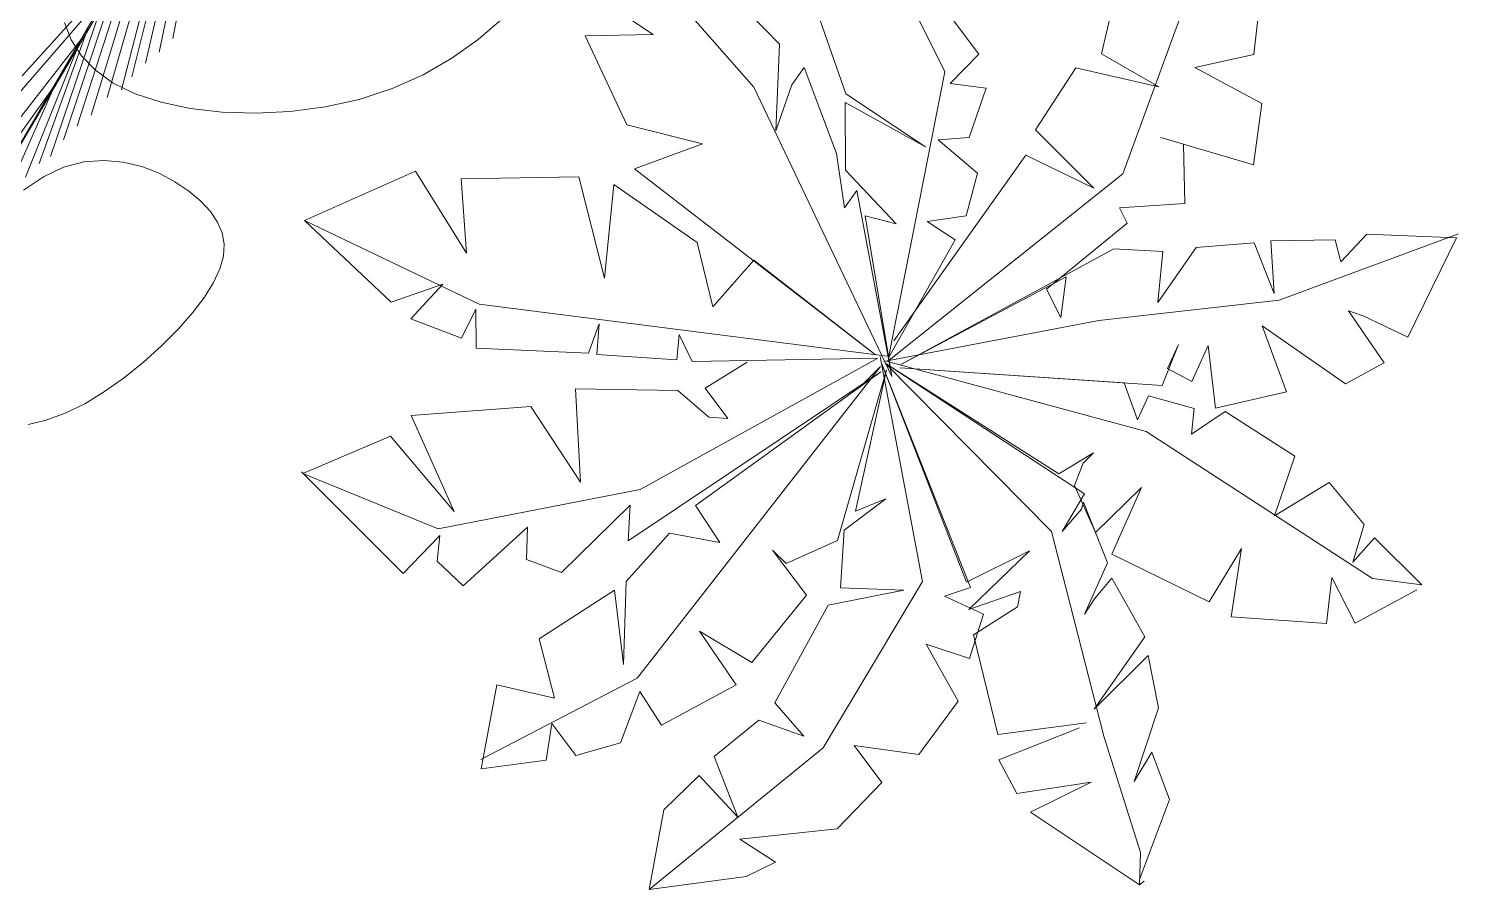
# Model space of a CAD drawing. Header units: metres. Extents: x 2 to 659295185, y -28 to 1124222152.
# Drawn here: x 658246.8124 to 658247.2873, y 1124123.682 to 1124123.9677 of the extents above; entities that cross this region are included whole.
import ezdxf

# ---------------------------------------------------------------- set-up
doc = ezdxf.new("R2010")
doc.units = ezdxf.units.M
doc.header["$MEASUREMENT"] = 0
doc.linetypes.add('0', pattern=[0])
doc.layers.get('0').update_dxf_attribs({"linetype": 'CONTINUOUS'})
doc.layers.add('DPIC_Poligonal P4', color=242, linetype='CONTINUOUS', lineweight=50)

# ---------------------------------------------------------------- blocks, each defined once
blk = doc.blocks.new('JUNIPER1')
at = {"color": 104, "linetype": 'Continuous', "lineweight": 0}
for p, q in [((-0.0077, -0.5417), (0.1189, -0.782)), ((-0.0052, -0.5685), (0.1165, -0.8063)), ((-0.0031, -0.5894), (0.1113, -0.8279)), ((-0.0005, -0.6132), (0.1088, -0.8522)), ((0.0017, -0.6339), (0.1086, -0.8732)), ((0.0047, -0.6609), (0.1005, -0.8921)), ((0.009, -0.6965), (0.0987, -0.9223)), ((0.0126, -0.7266), (-0.0004, -0.9381)), ((0.0133, -0.7321), (0.0935, -0.9439)), ((0.0175, -0.765), (0.01, -0.9641)), ((0.0182, -0.7705), (0.091, -0.9682)), ((0.0229, -0.8065), (0.0914, -0.9952)), ((0.0273, -0.8393), (0.0855, -1.0109)), ((0.0293, -0.8539), (0.0313, -1.0222)), ((0.0301, -0.8598), (0.0831, -1.0352)), ((0.038, -0.9162), (0.0798, -1.0746)), ((0.0397, -0.928), (0.0477, -1.0808))]:
    blk.add_line(p, q, dxfattribs=at)
at = {"color": 100, "linetype": 'Continuous', "lineweight": 0}
for points in [[(0.0715, -1.1438), (-0.0263, -0.4843), (-0.0283, -0.0046)], [(0.0715, -1.1438), (-0.0145, -0.5396), (-0.0194, -0.2779), (-0.0201, -0.0019)]]:
    blk.add_lwpolyline(points, dxfattribs=at)
blk = doc.blocks.new('PIEDRA5')
at = {"color": 42, "linetype": '0', "lineweight": 0}
for points in [[(0.6031, 0.2469), (0.5958, 0.2081), (0.5848, 0.1689), (0.5696, 0.1298), (0.55, 0.0917), (0.5259, 0.055), (0.498, 0.0204), (0.4672, -0.0116), (0.4344, -0.0406), (0.4003, -0.0661), (0.366, -0.0876), (0.3323, -0.1046), (0.3, -0.1167), (0.2699, -0.1234), (0.2423, -0.1249), (0.217, -0.1217), (0.1943, -0.1141), (0.1741, -0.1023)], [(0.266, -0.2999), (0.2751, -0.2712), (0.2875, -0.2458), (0.3032, -0.2245), (0.3217, -0.2072), (0.3422, -0.1935), (0.3641, -0.1833), (0.3865, -0.1763), (0.4088, -0.172), (0.4302, -0.1703), (0.45, -0.1708), (0.4676, -0.1734), (0.4829, -0.1781), (0.4959, -0.1852), (0.5068, -0.1948), (0.5155, -0.2071), (0.5221, -0.2224), (0.5266, -0.2408), (0.5292, -0.2625), (0.5298, -0.2875), (0.5285, -0.3152), (0.5253, -0.3447), (0.5203, -0.375), (0.5136, -0.4053), (0.5051, -0.4348), (0.495, -0.4625), (0.4833, -0.4875), (0.4701, -0.5092), (0.4558, -0.5277)]]:
    blk.add_lwpolyline(points, dxfattribs=at)

msp = doc.modelspace()

# ---------------------------------------------------------------- linework, layer by layer
at = {"layer": 'DPIC_Poligonal P4', "color": 3, "lineweight": 0}
for p, q in [((658246.98742, 1124124.02318), (658247.05329, 1124123.94829)), ((658247.0858, 1124124.01532), (658247.11675, 1124123.95333)), ((658247.01978, 1124123.96573), (658246.99052, 1124123.98549)), ((658247.06182, 1124123.96252), (658247.03584, 1124123.9891)), ((658247.17445, 1124123.98363), (658247.1687, 1124123.95931)), ((658247.17583, 1124123.91944), (658247.19864, 1124123.9818)), ((658247.21932, 1124123.95907), (658247.22165, 1124123.97995)), ((658247.08383, 1124123.946), (658247.07445, 1124123.97288)), ((658247.12798, 1124123.95916), (658247.11754, 1124123.97306)), ((658246.99725, 1124123.96533), (658247.01978, 1124123.96573)), ((658247.01109, 1124123.93572), (658246.99725, 1124123.96533)), ((658247.06059, 1124123.93377), (658247.06182, 1124123.96252)), ((658247.11849, 1124123.94942), (658247.12798, 1124123.95916)), ((658247.1687, 1124123.95931), (658247.18772, 1124123.94838)), ((658247.19972, 1124123.95478), (658247.21932, 1124123.95907)), ((658247.07003, 1124123.95477), (658247.06591, 1124123.94907)), ((658247.08067, 1124123.92623), (658247.07003, 1124123.95477)), ((658247.11675, 1124123.95333), (658247.09801, 1124123.85838)), ((658247.16019, 1124123.95466), (658247.14677, 1124123.93414)), ((658247.18772, 1124123.94838), (658247.16019, 1124123.95466)), ((658247.22195, 1124123.94278), (658247.19972, 1124123.95478)), ((658247.05329, 1124123.94829), (658247.09905, 1124123.8522)), ((658247.06591, 1124123.94907), (658247.06059, 1124123.93377)), ((658247.13041, 1124123.94794), (658247.11849, 1124123.94942)), ((658247.12474, 1124123.93151), (658247.13041, 1124123.94794)), ((658247.08366, 1124123.92065), (658247.08355, 1124123.94318)), ((658247.08355, 1124123.94318), (658247.11023, 1124123.92844)), ((658247.11023, 1124123.92844), (658247.08383, 1124123.946)), ((658247.2192, 1124123.92245), (658247.22195, 1124123.94278)), ((658247.03625, 1124123.9294), (658247.01109, 1124123.93572)), ((658247.14677, 1124123.93414), (658247.16613, 1124123.91477)), ((658247.01365, 1124123.92112), (658247.03625, 1124123.9294)), ((658247.11449, 1124123.93076), (658247.12474, 1124123.93151)), ((658247.12758, 1124123.91973), (658247.11449, 1124123.93076)), ((658247.1884, 1124123.93149), (658247.2192, 1124123.92245)), ((658247.19599, 1124123.92937), (658247.1884, 1124123.93149)), ((658247.19639, 1124123.90966), (658247.19599, 1124123.92937)), ((658247.08336, 1124123.90825), (658247.08067, 1124123.92623)), ((658247.14356, 1124123.92564), (658247.09976, 1124123.86404)), ((658247.16613, 1124123.91477), (658247.14356, 1124123.92564)), ((658246.90403, 1124123.904), (658246.94093, 1124123.92042)), ((658246.94093, 1124123.92042), (658246.95784, 1124123.89311)), ((658246.95606, 1124123.91786), (658246.99517, 1124123.91854)), ((658246.99517, 1124123.91854), (658247.00364, 1124123.8849)), ((658247.09362, 1124123.85943), (658247.01365, 1124123.92112)), ((658247.10058, 1124123.90292), (658247.08366, 1124123.92065)), ((658247.09766, 1124123.85724), (658247.17583, 1124123.91944)), ((658247.1238, 1124123.90558), (658247.12758, 1124123.91973)), ((658246.95784, 1124123.89311), (658246.95606, 1124123.91786)), ((658247.00364, 1124123.8849), (658247.00674, 1124123.91593)), ((658247.00674, 1124123.91593), (658247.0344, 1124123.8967)), ((658247.08748, 1124123.91396), (658247.08336, 1124123.90825)), ((658247.09905, 1124123.8522), (658247.08748, 1124123.91396)), ((658247.1747, 1124123.90816), (658247.19639, 1124123.90966)), ((658247.09905, 1124123.8522), (658247.09019, 1124123.90556)), ((658247.09019, 1124123.90556), (658247.10058, 1124123.90292)), ((658247.11083, 1124123.90366), (658247.1238, 1124123.90558)), ((658247.17728, 1124123.90313), (658247.1747, 1124123.90816)), ((658246.90403, 1124123.904), (658246.93279, 1124123.8769)), ((658246.96207, 1124123.87628), (658246.90403, 1124123.904)), ((658247.12016, 1124123.89763), (658247.11083, 1124123.90366)), ((658247.15047, 1124123.88126), (658247.17728, 1124123.90313)), ((658247.22772, 1124123.87754), (658247.28726, 1124123.89953)), ((658247.2569, 1124123.89945), (658247.24817, 1124123.89028)), ((658247.2866, 1124123.89828), (658247.2569, 1124123.89945)), ((658247.0344, 1124123.8967), (658247.0396, 1124123.87538)), ((658247.09801, 1124123.85838), (658247.12016, 1124123.89763)), ((658247.17287, 1124123.8946), (658247.10205, 1124123.85619)), ((658247.18912, 1124123.89376), (658247.17287, 1124123.8946)), ((658247.20014, 1124123.89508), (658247.18742, 1124123.87683)), ((658247.21945, 1124123.89654), (658247.20014, 1124123.89508)), ((658247.22605, 1124123.87976), (658247.21945, 1124123.89654)), ((658247.2463, 1124123.89757), (658247.22496, 1124123.8972)), ((658247.22496, 1124123.8972), (658247.22605, 1124123.87976)), ((658247.24817, 1124123.89028), (658247.2463, 1124123.89757)), ((658247.27052, 1124123.86533), (658247.2866, 1124123.89828)), ((658247.0396, 1124123.87538), (658247.05322, 1124123.89083)), ((658247.05322, 1124123.89083), (658247.09362, 1124123.85943)), ((658247.18742, 1124123.87683), (658247.18912, 1124123.89376)), ((658247.10205, 1124123.85619), (658247.15703, 1124123.88532)), ((658247.15703, 1124123.88532), (658247.1552, 1124123.87177)), ((658246.93279, 1124123.8769), (658246.94995, 1124123.88283)), ((658246.94995, 1124123.88283), (658246.93934, 1124123.87138)), ((658247.1552, 1124123.87177), (658247.15047, 1124123.88126)), ((658247.09759, 1124123.85893), (658246.96207, 1124123.87628)), ((658247.16789, 1124123.87086), (658247.22772, 1124123.87754)), ((658246.93934, 1124123.87138), (658246.9562, 1124123.86492)), ((658246.9562, 1124123.86492), (658246.96095, 1124123.87458)), ((658246.96095, 1124123.87458), (658246.96108, 1124123.86162)), ((658247.09648, 1124123.85722), (658247.16789, 1124123.87086)), ((658247.2508, 1124123.874), (658247.25561, 1124123.87239)), ((658247.26256, 1124123.85674), (658247.2508, 1124123.874)), ((658247.25561, 1124123.87239), (658247.27052, 1124123.86533)), ((658246.99831, 1124123.86002), (658247.00188, 1124123.86966)), ((658247.00188, 1124123.86966), (658247.0011, 1124123.8595)), ((658247.02766, 1124123.85771), (658247.02851, 1124123.86618)), ((658247.02851, 1124123.86618), (658247.03282, 1124123.85724)), ((658247.22214, 1124123.86899), (658247.24979, 1124123.84976)), ((658247.23013, 1124123.84716), (658247.22214, 1124123.86899)), ((658246.96108, 1124123.86162), (658246.99831, 1124123.86002)), ((658247.18892, 1124123.84926), (658247.19431, 1124123.86287)), ((658247.19431, 1124123.86287), (658247.19067, 1124123.85492)), ((658247.19876, 1124123.85056), (658247.20421, 1124123.86248)), ((658247.20421, 1124123.86248), (658247.20662, 1124123.84168)), ((658247.0011, 1124123.8595), (658247.02766, 1124123.85771)), ((658247.09446, 1124123.85831), (658247.01554, 1124123.81469)), ((658247.03282, 1124123.85724), (658247.09446, 1124123.85831)), ((658247.03713, 1124123.8483), (658247.05102, 1124123.85699)), ((658247.09522, 1124123.85889), (658247.10929, 1124123.78422)), ((658247.12518, 1124123.78224), (658247.09571, 1124123.85665)), ((658247.09571, 1124123.85665), (658247.12393, 1124123.78391)), ((658247.16308, 1124123.81332), (658247.09689, 1124123.85667)), ((658247.09689, 1124123.85667), (658247.15212, 1124123.80074)), ((658247.09689, 1124123.85667), (658247.15451, 1124123.81993)), ((658247.09766, 1124123.85724), (658247.1836, 1124123.83396)), ((658247.24979, 1124123.84976), (658247.26256, 1124123.85674)), ((658247.09543, 1124123.85382), (658247.01148, 1124123.79772)), ((658247.09536, 1124123.85551), (658247.01449, 1124123.75215)), ((658247.03394, 1124123.80938), (658247.09543, 1124123.85382)), ((658247.09738, 1124123.85442), (658247.08106, 1124123.79781)), ((658247.087, 1124123.80749), (658247.09738, 1124123.85442)), ((658247.08852, 1124123.84863), (658247.09536, 1124123.85551)), ((658247.1017, 1124123.85506), (658247.18892, 1124123.84926)), ((658247.17623, 1124123.85016), (658247.1017, 1124123.85506)), ((658247.19067, 1124123.85492), (658247.19876, 1124123.85056)), ((658246.99568, 1124123.81716), (658246.99404, 1124123.84811)), ((658246.99404, 1124123.84811), (658247.02807, 1124123.84758)), ((658247.02807, 1124123.84758), (658247.0383, 1124123.83875)), ((658247.04465, 1124123.83829), (658247.03713, 1124123.8483)), ((658247.18068, 1124123.83785), (658247.17623, 1124123.85016)), ((658247.20662, 1124123.84168), (658247.23013, 1124123.84716)), ((658247.18432, 1124123.8458), (658247.18068, 1124123.83785)), ((658247.19951, 1124123.84156), (658247.18432, 1124123.8458)), ((658246.93943, 1124123.83928), (658246.97925, 1124123.84222)), ((658246.95376, 1124123.80742), (658246.93943, 1124123.83928)), ((658246.97925, 1124123.84222), (658246.99568, 1124123.81716)), ((658247.0383, 1124123.83875), (658247.04465, 1124123.83829)), ((658247.19866, 1124123.83309), (658247.19951, 1124123.84156)), ((658247.20983, 1124123.84061), (658247.19866, 1124123.83309)), ((658247.23296, 1124123.8258), (658247.20983, 1124123.84061)), ((658247.1836, 1124123.83396), (658247.25871, 1124123.78513)), ((658246.90343, 1124123.82006), (658246.93259, 1124123.8324)), ((658246.93259, 1124123.8324), (658246.95376, 1124123.80742)), ((658247.15451, 1124123.81993), (658247.16609, 1124123.82689)), ((658247.16267, 1124123.82345), (658247.15981, 1124123.81608)), ((658247.16609, 1124123.82689), (658247.16267, 1124123.82345)), ((658247.22624, 1124123.80597), (658247.23296, 1124123.8258)), ((658246.93679, 1124123.78684), (658246.90302, 1124123.82062)), ((658246.94845, 1124123.80169), (658246.90343, 1124123.82006)), ((658247.01554, 1124123.81469), (658246.94845, 1124123.80169)), ((658247.15981, 1124123.81608), (658247.16676, 1124123.80043)), ((658247.16676, 1124123.80043), (658247.18198, 1124123.81534)), ((658247.18198, 1124123.81534), (658247.17219, 1124123.7932)), ((658247.24438, 1124123.81699), (658247.22624, 1124123.80597)), ((658247.25601, 1124123.80311), (658247.24438, 1124123.81699)), ((658247.01219, 1124123.80956), (658246.98936, 1124123.7872)), ((658247.01148, 1124123.79772), (658247.01219, 1124123.80956)), ((658247.04195, 1124123.79713), (658247.03394, 1124123.80938)), ((658247.0833, 1124123.80123), (658247.09712, 1124123.81161)), ((658247.09712, 1124123.81161), (658247.087, 1124123.80749)), ((658247.15567, 1124123.8008), (658247.16308, 1124123.81332)), ((658247.1628, 1124123.8105), (658247.1621, 1124123.80823)), ((658247.17072, 1124123.79036), (658247.1628, 1124123.8105)), ((658247.1621, 1124123.80823), (658247.15567, 1124123.8008)), ((658246.97809, 1124123.80221), (658246.95673, 1124123.78269)), ((658246.97772, 1124123.7915), (658246.97809, 1124123.80221)), ((658247.01083, 1124123.78419), (658247.02522, 1124123.80022)), ((658247.02522, 1124123.80022), (658247.04195, 1124123.79713)), ((658247.08209, 1124123.78205), (658247.0833, 1124123.80123)), ((658247.15212, 1124123.80074), (658247.16946, 1124123.73288)), ((658247.25216, 1124123.79065), (658247.25601, 1124123.80311)), ((658246.94894, 1124123.79945), (658246.93679, 1124123.78684)), ((658246.94809, 1124123.79098), (658246.94894, 1124123.79945)), ((658247.08106, 1124123.79781), (658247.06397, 1124123.79019)), ((658247.20445, 1124123.77743), (658247.21521, 1124123.79508)), ((658247.21521, 1124123.79508), (658247.21177, 1124123.77249)), ((658247.25935, 1124123.79866), (658247.25216, 1124123.79065)), ((658247.27511, 1124123.78309), (658247.25935, 1124123.79866)), ((658246.95673, 1124123.78269), (658246.94809, 1124123.79098)), ((658246.98936, 1124123.7872), (658246.97772, 1124123.7915)), ((658247.06397, 1124123.79019), (658247.05945, 1124123.79462)), ((658247.05945, 1124123.79462), (658247.07072, 1124123.7796)), ((658247.12393, 1124123.78391), (658247.14486, 1124123.79441)), ((658247.14486, 1124123.79441), (658247.12468, 1124123.77491)), ((658247.1631, 1124123.77333), (658247.17072, 1124123.79036)), ((658247.17219, 1124123.7932), (658247.20445, 1124123.77743)), ((658247.24349, 1124123.77022), (658247.24525, 1124123.78546)), ((658247.24525, 1124123.78546), (658247.25297, 1124123.77039)), ((658246.98194, 1124123.7651), (658247.007, 1124123.78131)), ((658247.007, 1124123.78131), (658247.00996, 1124123.75658)), ((658247.00996, 1124123.75658), (658247.01083, 1124123.78419)), ((658247.10929, 1124123.78422), (658247.07631, 1124123.72901)), ((658247.07797, 1124123.77635), (658247.10308, 1124123.78129)), ((658247.10308, 1124123.78129), (658247.08209, 1124123.78205)), ((658247.1166, 1124123.77928), (658247.12518, 1124123.78224)), ((658247.12468, 1124123.77491), (658247.14184, 1124123.78084)), ((658247.14184, 1124123.78084), (658247.14086, 1124123.77576)), ((658247.17211, 1124123.78531), (658247.16645, 1124123.77846)), ((658247.18317, 1124123.76579), (658247.17211, 1124123.78531)), ((658247.25297, 1124123.77039), (658247.27348, 1124123.78145)), ((658247.25871, 1124123.78513), (658247.27511, 1124123.78309)), ((658247.07072, 1124123.7796), (658247.05264, 1124123.75732)), ((658247.06029, 1124123.74393), (658247.07797, 1124123.77635)), ((658247.12949, 1124123.77331), (658247.1166, 1124123.77928)), ((658247.1166, 1124123.77928), (658247.1166, 1124123.77928)), ((658247.16645, 1124123.77846), (658247.1631, 1124123.77333)), ((658247.12494, 1124123.75858), (658247.12949, 1124123.77331)), ((658247.14086, 1124123.77576), (658247.12621, 1124123.76649)), ((658247.21177, 1124123.77249), (658247.24349, 1124123.77022)), ((658247.03522, 1124123.76772), (658247.0474, 1124123.74991)), ((658247.05264, 1124123.75732), (658247.03522, 1124123.76772)), ((658247.12621, 1124123.76649), (658247.13425, 1124123.73339)), ((658246.98708, 1124123.74547), (658246.98194, 1124123.7651)), ((658247.11051, 1124123.7634), (658247.12494, 1124123.75858)), ((658247.12116, 1124123.74443), (658247.11051, 1124123.7634)), ((658247.16634, 1124123.74184), (658247.18317, 1124123.76579)), ((658247.18421, 1124123.75961), (658247.16634, 1124123.74184)), ((658247.18767, 1124123.74221), (658247.18421, 1124123.75961)), ((658247.01449, 1124123.75215), (658246.96261, 1124123.72506)), ((658246.96275, 1124123.72202), (658246.96793, 1124123.74987)), ((658246.96793, 1124123.74987), (658246.98708, 1124123.74547)), ((658247.01546, 1124123.74766), (658247.00902, 1124123.73065)), ((658247.02263, 1124123.73652), (658247.01546, 1124123.74766)), ((658247.0474, 1124123.74991), (658247.02263, 1124123.73652)), ((658247.06983, 1124123.73284), (658247.06029, 1124123.74393)), ((658247.10803, 1124123.72674), (658247.12116, 1124123.74443)), ((658247.04005, 1124123.72612), (658247.05498, 1124123.73821)), ((658247.05498, 1124123.73821), (658247.06983, 1124123.73284)), ((658247.17956, 1124123.71785), (658247.18767, 1124123.74221)), ((658246.98623, 1124123.73701), (658246.9843, 1124123.7249)), ((658246.99417, 1124123.72645), (658246.98623, 1124123.73701)), ((658247.13425, 1124123.73339), (658247.16375, 1124123.73729)), ((658247.13459, 1124123.72495), (658247.16145, 1124123.73556)), ((658247.00902, 1124123.73065), (658246.99417, 1124123.72645)), ((658247.07631, 1124123.72901), (658247.01845, 1124123.68199)), ((658247.08656, 1124123.72975), (658247.10803, 1124123.72674)), ((658247.09575, 1124123.71751), (658247.08656, 1124123.72975)), ((658247.16946, 1124123.73288), (658247.18169, 1124123.69423)), ((658246.96275, 1124123.72202), (658246.9843, 1124123.7249)), ((658247.04797, 1124123.70598), (658247.04005, 1124123.72612)), ((658247.14057, 1124123.71379), (658247.13459, 1124123.72495)), ((658247.18549, 1124123.72753), (658247.17956, 1124123.71785)), ((658247.19126, 1124123.71186), (658247.18549, 1124123.72753)), ((658247.02336, 1124123.70837), (658247.03516, 1124123.71984)), ((658247.03516, 1124123.71984), (658247.04797, 1124123.70598)), ((658247.08094, 1124123.70205), (658247.09575, 1124123.71751)), ((658247.16533, 1124123.7176), (658247.14057, 1124123.71379)), ((658247.14517, 1124123.70767), (658247.16533, 1124123.7176)), ((658247.18139, 1124123.68529), (658247.19126, 1124123.71186)), ((658247.01845, 1124123.68199), (658247.02336, 1124123.70837)), ((658247.18133, 1124123.68352), (658247.14517, 1124123.70767)), ((658247.04866, 1124123.69867), (658247.08094, 1124123.70205)), ((658247.06043, 1124123.69099), (658247.04866, 1124123.69867)), ((658247.05073, 1124123.68631), (658247.06043, 1124123.69099)), ((658247.18169, 1124123.69423), (658247.18133, 1124123.68352)), ((658247.01845, 1124123.68199), (658247.05073, 1124123.68631)), ((658247.18133, 1124123.68352), (658247.18286, 1124123.68467))]:
    msp.add_line(p, q, dxfattribs=at)

# ---------------------------------------------------------------- block references
at = {"layer": 'DPIC_Poligonal P4', "lineweight": 0, "xscale": 0.2624999998369062, "yscale": 0.2624999998369062, "zscale": 0.2624999998369062, "rotation": 321.3296464948583}
for name, p in [('JUNIPER1', (658246.96418, 1124124.14417)), ('PIEDRA5', (658246.80544, 1124124.01918))]:
    msp.add_blockref(name, p, dxfattribs=at)

doc.saveas('drawing.dxf')
